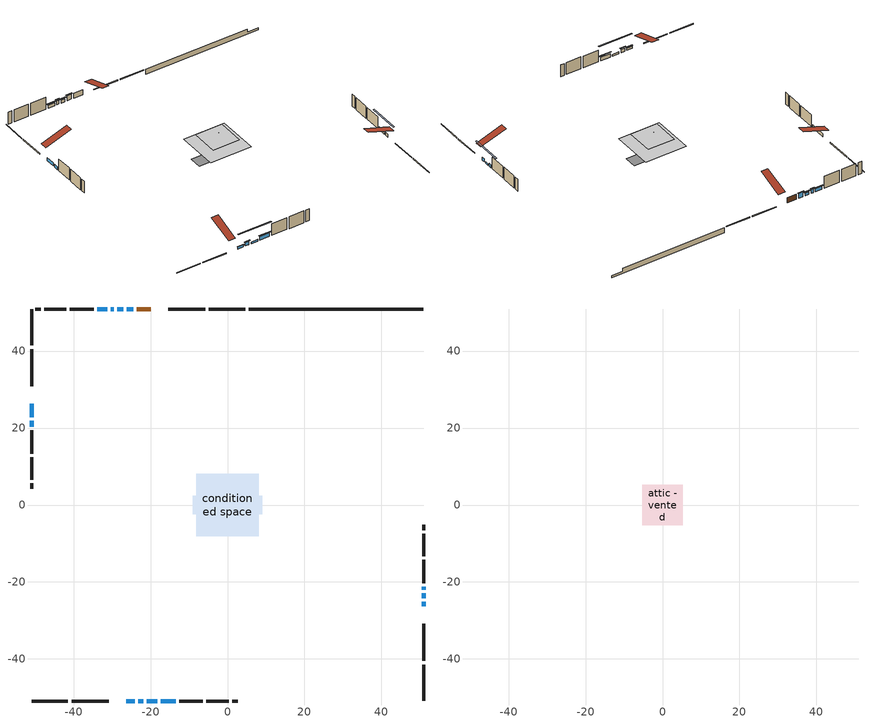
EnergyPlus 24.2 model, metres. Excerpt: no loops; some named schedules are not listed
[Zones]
conditioned space
 floor outside (Floor1 construction): -1.27,-1.27 -1.27,1.27 1.27,1.27 1.27,-1.27 z1.31
 floor adiabatic (AdiabaticFloorConstruction): -8.12,-8.12 -8.12,8.12 8.12,8.12 8.12,-8.12 z3.75
 floor foundation (Slab1 construction): -8.98,-2.37 -8.98,2.37 8.98,2.37 8.98,-2.37 z-0.79
 wall outside (RimJoist1 construction): 4.59,50.91 -4.88,50.91 / -50.91,-50.91 -41.44,-50.91 / -50.91,50.91 -50.91,41.44 / 50.91,-50.91 50.91,-41.44 z1.31:1.61
 wall outside (RimJoist2 construction): -5.81,50.91 -15.41,50.91 / -40.51,-50.91 -30.91,-50.91 / -50.91,40.51 -50.91,30.91 / 50.91,-40.51 50.91,-30.91 z1.31:1.61
 wall outside (AdiabaticWallConstruction 1): -19.98,50.91 -23.57,50.91 z1.31:3.34
 wall outside (AdiabaticWallConstruction): 50.91,-26.34 50.91,-25.12 / -50.91,26.34 -50.91,22.78 / -50.91,21.85 -50.91,20.33 / 50.91,-22.04 50.91,-21.24 z1.31:2.53; -26.34,-50.91 -24.15,-50.91 z1.31:2.19; -23.22,-50.91 -21.85,-50.91 z1.31:2.63; 50.91,-24.19 50.91,-22.97 z1.31:1.92; -24.5,50.91 -26.2,50.91 z1.31:3.27; -20.92,-50.91 -18.27,-50.91 z1.31:1.97; -27.12,50.91 -28.68,50.91 z1.31:2.38; -29.6,50.91 -30.34,50.91 z1.31:2.86; -17.35,-50.91 -13.49,-50.91 z1.31:2.76; -31.27,50.91 -33.86,50.91 z1.31:2.43
 wall outside (Wall1 construction): -34.79,50.91 -40.91,50.91 / -12.56,-50.91 -6.43,-50.91 / -50.91,19.4 -50.91,13.27 / 50.91,-20.31 50.91,-14.18 z1.31:6.19
 wall outside (Wall2 construction): -41.84,50.91 -47.64,50.91 / -5.5,-50.91 0.29,-50.91 / -50.91,12.35 -50.91,6.55 / 50.91,-13.26 50.91,-7.46 z1.31:6.19
 wall outside (Wall3 construction): -48.57,50.91 -49.99,50.91 / 1.22,-50.91 2.64,-50.91 / -50.91,5.62 -50.91,4.2 / 50.91,-6.53 50.91,-5.11 z1.31:6.19
 wall foundation (FoundationWall1 construction): 5.52,50.91,-0.79 5.52,50.91,1.31 46.38,50.91,1.31 46.38,50.91,0.03 50.91,50.91,0.03 50.91,50.91,-0.79
 window (WindowConstruction): 50.91,-26.34 50.91,-25.12 z1.31:2.53
 window (WindowConstruction 7): -26.34,-50.91 -24.15,-50.91 z1.31:2.18
 window (WindowConstruction 8): -23.22,-50.91 -21.85,-50.91 z1.31:2.63
 window (WindowConstruction 9): -50.91,26.34 -50.91,22.78 z1.31:2.53
 window (WindowConstruction 10): 50.91,-24.19 50.91,-22.97 z1.31:1.92
 window (WindowConstruction 11): -24.5,50.91 -26.2,50.91 z1.31:3.27
 window (WindowConstruction 12): -20.92,-50.91 -18.28,-50.91 z1.31:1.97
 window (WindowConstruction 1): -27.13,50.91 -28.67,50.91 z1.31:2.38
 window (WindowConstruction 2): -29.6,50.91 -30.34,50.91 z1.31:2.86
 window (WindowConstruction 3): -17.35,-50.91 -13.49,-50.91 z1.31:2.76
 window (WindowConstruction 4): -50.91,21.85 -50.91,20.33 z1.31:2.53
 window (WindowConstruction 5): 50.91,-22.04 50.91,-21.24 z1.31:2.53
 window (WindowConstruction 6): -31.27,50.91 -33.86,50.91 z1.31:2.43
 door (Door): -19.98,50.91 -23.57,50.91 z1.31:3.34
 ceiling adiabatic (AdiabaticFloorConstruction): 8.12,-8.12 8.12,8.12 -8.12,8.12 -8.12,-8.12 z3.75
 roof outside (Roof1 construction): -1.76,1.76 -1.76,-1.76 1.76,-1.76 1.76,1.76 z6.19
attic - vented
 floor to conditioned space (Floor2 construction Reversed): -5.29,-5.29 -5.29,5.29 5.29,5.29 5.29,-5.29 z6.19
 roof outside (Roof2 construction): -19.05,50.91,6.19 -19.05,40.61,9.62 -16.34,40.61,9.62 -16.34,50.91,6.19; -27.27,-50.91,6.19 -27.27,-40.61,9.62 -29.98,-40.61,9.62 -29.98,-50.91,6.19; -50.91,27.27,6.19 -40.61,27.27,9.62 -40.61,29.98,9.62 -50.91,29.98,6.19; 50.91,-27.27,6.19 40.61,-27.27,9.62 40.61,-29.98,9.62 50.91,-29.98,6.19
shading: -23.95,-50.91 -26.54,-50.91 -26.54,-51.33 -23.95,-51.33 z2.39; -21.37,-50.91 -23.7,-50.91 -23.7,-51.21 -21.37,-51.21 z3.11; 50.91,-17.59 50.91,-29.57 51.33,-29.57 51.33,-17.59 z7.3; -26.5,50.91 -24.2,50.91 -24.2,51.21 -26.5,51.21 z3.57; -12.9,-50.91 -26.3,-50.91 -26.3,-51.33 -12.9,-51.33 z7.35; -29.15,50.91 -26.65,50.91 -26.65,51.21 -29.15,51.21 z2.86; -30.82,50.91 -29.12,50.91 -29.12,51.21 -30.82,51.21 z3.34; -13.01,-50.91 -17.83,-50.91 -17.83,-51.21 -13.01,-51.21 z3.24; -34.34,50.91 -30.79,50.91 -30.79,51.21 -34.34,51.21 z2.91
[Building]
Building 1: Terrain=Suburbs
[Site:Location]
Vancouver Intl AP_BC: Latitude {deg}=49.19; Longitude {deg}=-123.18; Time Zone {hr}=-8; Elevation {m}=4; Keep Site Location Information=Yes
[Site:GroundTemperature:Shallow]
8.06451, 6.96315, 6.87495, 7.3976, 9.49575, 11.5841, 13.3946, 14.5416, 14.639, 13.7062, 11.9418, 9.91751
[Site:WaterMainsTemperature]
Calculation Method=Schedule; Temperature Schedule=mains temperature schedule
[Material] Roughness=Rough; Thermal Absorptance=0.9
Name | Thickness {m} | Conductivity {W/m-K} | Density {kg/m3} | Specific Heat {J/kg-K} | Solar Absorptance | Visible Absorptance
asphalt or fiberglass shingles | 0.00635 | 0.162714 | 1121.4 | 1465.45 | 0.84 | 0.84
ceiling loosefill ins | 0.169333 | 0.0480833 | 16.02 | 1046.75 | 0.7 | 0.7
ceiling stud and cavity | 0.1397 | 0.140668 | 65.682 | 1177.47 | 0.7 | 0.7
concrete 4.0 in. | 0.1016 | 1.803125 | 2242.8 | 837.4 | 0.7 | 0.7
concrete 8.0 in. | 0.2032 | 1.803125 | 2242.8 | 837.4 | 0.7 | 0.7
door material | 0.04445 | 0.188738 | 512.64 | 1214.23 | 0.7 | 0.7
exterior vertical ins | 0.0442575 | 0.029427 | 32.04 | 1214.23 | 0.7 | 0.7
floor covering | 0.0127 | 0.0433444 | 54.468 | 1339.84 | 0.6 | 0.6
floor rigid ins; rim joist rigid ins; roof rigid ins; wall rigid ins | 0.051816 | 0.029427 | 32.04 | 1214.23 | 0.7 | 0.7
floor rigid ins 1; wall rigid ins 1 | 0.512978 | 0.029427 | 32.04 | 1214.23 | 0.7 | 0.7
floor stud and cavity | 0.1397 | 0.089627 | 92.3553 | 1139.71 | 0.7 | 0.7
floor stud and cavity 1 | 0.1397 | 1.75129 | 37.0049 | 1207.88 | 0.7 | 0.7
furniture material conditioned space 1 | 0.1524 | 0.115458 | 640.8 | 1214.23 | 0.6 | 0.6
gypsum board | 0.0127 | 0.160291 | 801 | 837.4 | 0.6 | 0.6
gypsum board 1 | 0.0127 | 0.160291 | 801 | 837.4 | 0.7 | 0.7
osb sheathing 0.5 in. | 0.0127 | 0.115458 | 512.64 | 1214.23 | 0.7 | 0.7
osb sheathing 0.75 in. | 0.01905 | 0.115458 | 512.64 | 1214.23 | 0.7 | 0.7
osb sheathing 2.0 in. | 0.0508 | 0.115458 | 512.64 | 1214.23 | 0.7 | 0.7
rim joist stud and cavity | 0.0508 | 0.0405436 | 125.044 | 1163.47 | 0.6 | 0.6
rim joist stud and cavity 1 | 0.0508 | 0.0407152 | 125.044 | 1163.47 | 0.6 | 0.6
roof stud and cavity | 0.2032 | 0.117165 | 78.34581 | 1123.46 | 0.7 | 0.7
wall stud and cavity | 0.1397 | 0.245635 | 139.0536 | 1170.24 | 0.7 | 0.7
wall stud and cavity 1 | 0.1397 | 0.252675 | 139.0536 | 1170.24 | 0.7 | 0.7
wall stud and cavity 2 | 0.1397 | 0.127231 | 139.0536 | 1170.24 | 0.7 | 0.7
wall stud and cavity 3 | 0.0889 | 0.380278 | 52.3479 | 1209.89 | 0.7 | 0.7
wall stud and cavity 4 | 0.0889 | 0.391764 | 83.0341 | 1211.67 | 0.7 | 0.7
wood siding | 0.0254 | 0.102417 | 544.68 | 1172.36 | 0.4 | 0.4
wood siding 1; wood siding 2; wood siding 3 | 0.0254 | 0.102417 | 544.68 | 1172.36 | 0.7 | 0.7
[WindowMaterial:SimpleGlazingSystem]
Name | U-Factor {W/m2-K} | Solar Heat Gain Coefficient
WindowMaterial | 3.30119 | 0.67
WindowMaterial 1 | 3.30573 | 0.65
WindowMaterial 2 | 3.29835 | 0.69
WindowMaterial 3 | 3.30346 | 0.64
WindowMaterial 4 | 3.304596 | 0.64
WindowMaterial 5 | 3.30573 | 0.62
WindowMaterial 6 | 3.30005 | 0.67
WindowMaterial 7 | 3.296079 | 0.7
WindowMaterial 8 | 3.308 | 0.62
WindowMaterial 9 | 3.30573 | 0.59
[Construction]
AdiabaticFloorConstruction: floor stud and cavity 1, floor rigid ins 1, osb sheathing 0.75 in., floor covering
AdiabaticWallConstruction: wood siding 2, wall rigid ins 1, wall stud and cavity 3, gypsum board
AdiabaticWallConstruction 1: wood siding 3, wall rigid ins 1, wall stud and cavity 3, gypsum board
Door: door material
Floor1 construction: floor stud and cavity, floor rigid ins, osb sheathing 0.75 in., floor covering
Floor2 construction Reversed: gypsum board, ceiling stud and cavity, ceiling loosefill ins
FoundationWall1 construction: concrete 8.0 in., gypsum board 1
furniture construction conditioned space 1: furniture material conditioned space 1
PartitionWallConstruction: gypsum board, wall stud and cavity 4, gypsum board
RimJoist1 construction: wood siding 1, rim joist rigid ins, osb sheathing 2.0 in., rim joist stud and cavity
RimJoist2 construction: wood siding 1, rim joist rigid ins, osb sheathing 2.0 in., rim joist stud and cavity 1
Roof1 construction: asphalt or fiberglass shingles, roof rigid ins, osb sheathing 0.75 in., roof stud and cavity, gypsum board
Roof2 construction: asphalt or fiberglass shingles
Slab1 construction: concrete 4.0 in.
Wall1 construction: wood siding, wall rigid ins, osb sheathing 0.5 in., wall stud and cavity, gypsum board
Wall2 construction: wood siding, wall rigid ins, osb sheathing 0.5 in., wall stud and cavity 1, gypsum board
Wall3 construction: wood siding, osb sheathing 0.5 in., wall stud and cavity 2, gypsum board
WindowConstruction; WindowConstruction 1; WindowConstruction 4: WindowMaterial
WindowConstruction 10: WindowMaterial 8
WindowConstruction 11; WindowConstruction 9: WindowMaterial 7
WindowConstruction 12: WindowMaterial 9
WindowConstruction 2: WindowMaterial 1
WindowConstruction 3: WindowMaterial 2
WindowConstruction 5: WindowMaterial 3
WindowConstruction 6: WindowMaterial 4
WindowConstruction 7: WindowMaterial 5
WindowConstruction 8: WindowMaterial 6
[Zone] Multiplier=1; Part of Total Floor Area=Yes
Name | Volume {m3}
attic - vented | 62.4288
conditioned space | 928.7
[Space]
Name | Zone | Volume {m3}
attic - vented 1 | attic - vented | 62.4288
conditioned space 1 | conditioned space | 928.7
[ZoneInfiltration:EffectiveLeakageArea]
infil attic - vented 1: Zone or Space=attic - vented 1; Schedule=Always On Discrete; Effective Air Leakage Area {cm2}=4632.41; Stack Coefficient=0.000238877; Wind Coefficient=1.04426e-05
[ZoneMixing]
whole house fan mix: Zone or Space=attic - vented; Schedule=Always On Continuous; Design Flow Rate Calculation Method=Flow/Zone; Design Flow Rate {m3/s}=0; Source Zone or Space=conditioned space
[SurfaceProperty:ExposedFoundationPerimeter]
Slab1: Exposed Perimeter Calculation Method=TotalExposedPerimeter; Total Exposed Perimeter {m}=45.391
[InternalMass] Zone or ZoneList=conditioned space; Space or SpaceList=conditioned space 1
Name | Construction | Surface Area {m2}
furniture mass conditioned space 1 | furniture construction conditioned space 1 | 142
partition wall mass | PartitionWallConstruction | 355
[Lights]
interior lighting: Zone or ZoneList or Space or SpaceList=conditioned space 1; Schedule=interior lighting schedule; Design Level Calculation Method=LightingLevel; Lighting Level {W}=343.2; Return Air Fraction=0; Fraction Radiant=0.6; Fraction Visible=0.2; Fraction Replaceable=1
[People]
occupants: Zone or ZoneList or Space or SpaceList=conditioned space 1; Number of People Schedule=occupants schedule; Number of People Calculation Method=People; Number of People=3; Fraction Radiant=0.314171; Sensible Heat Fraction=0.56303; Activity Level Schedule=occupants activity schedule; Carbon Dioxide Generation Rate {m3/s-W}=0; Enable ASHRAE 55 Comfort Warnings=No; Mean Radiant Temperature Calculation Type=EnclosureAveraged
[ElectricEquipment] Zone or ZoneList or Space or SpaceList=conditioned space 1; Design Level Calculation Method=EquipmentLevel
Name | Schedule | Design Level {W} | Fraction Latent | Fraction Radiant | Fraction Lost
clothes dryer | clothes dryer schedule | 140.772 | 0.015 | 0.081 | 0.85
clothes washer | clothes washer schedule | 32.1985 | 0.03 | 0.162 | 0.7
cooking range | cooking range schedule | 215.147 | 0.08 | 0.432 | 0.2
dishwasher | dishwasher schedule | 66.8632 | 0.3 | 0.18 | 0.4
fridge | fridge schedule | 72.9452 | 0 | 0.6 | 0
mech vent bath fan 0 | mech vent bath fan 0 schedule | 50.2 | 0 | 0 | 1
mech vent bath fan 1 | mech vent bath fan 1 schedule | 50.2 | 0 | 0 | 1
mech vent house fan | mech vent house fan schedule | 0 | 0 | 0 | 1
mech vent house fan cfis | mech vent house fan cfis schedule | 0 | 0 | 0 | 0
mech vent range fan 0 | mech vent range fan 0 schedule | 57 | 0 | 0 | 1
misc plug loads | misc plug loads schedule | 494.7 | 0.045 | 0.513 | 0.1
whole house fan | Always On Discrete | 0 | 0 | 0 | 1
[OtherEquipment] Zone or ZoneList or Space or SpaceList=conditioned space 1; Design Level Calculation Method=EquipmentLevel
Name | Fuel Type | Schedule | Design Level {W} | Fraction Latent | Fraction Radiant | Fraction Lost
clothes dryer 1 | Electricity | clothes dryer schedule | 0 | 0.015 | 0.081 | 0.85
cooking range 1 | Electricity | cooking range schedule | 0 | 0.08 | 0.432 | 0.2
general water use latent | None | general water use schedule | 62.594 | 1 | 0 | 0
general water use sensible | None | general water use schedule | -61.6891 | 0 | 0.6 | 0
mech vent house fan latent load | None | Always On Discrete | 0 | 1 | 0 | 0
mech vent house fan sensible load | None | Always On Discrete | 0 | 0 | 0 | 0
water heater energy adjustment1 | NaturalGas | Always On Discrete | 0.01 | 0 | 0 | 1
[ZoneInfiltration:DesignFlowRate] Zone or ZoneList or Space or SpaceList=conditioned space 1; Schedule=Always On Discrete; Design Flow Rate Calculation Method=Flow/Zone; Design Flow Rate {m3/s}=0
infil flow; natural vent flow; whole house fan flow
[Foundation:Kiva]
Foundation Kiva 1: Initial Indoor Air Temperature {C}=21; Wall Height Above Grade {m}=1.31; Wall Depth Below Slab {m}=0.2032; Custom Block Material Name 1=exterior vertical ins; Custom Block Depth 1 {m}=2.10001; Custom Block X Position 1 {m}=0.2159; Custom Block Z Position 1 {m}=0
[Foundation:Kiva:Settings]
Soil Conductivity {W/m-K}=0.849921; Soil Density {kg/m3}=1842.3; Soil Specific Heat {J/kg-K}=418.7; Ground Solar Absorptivity=0.9; Ground Thermal Absorptivity=0.9; Ground Surface Roughness {m}=0.03; Far-Field Width {m}=40; Deep-Ground Boundary Condition=ZeroFlux; Deep-Ground Depth {m}=40; Minimum Cell Dimension {m}=0.2; Maximum Cell Growth Coefficient=3; Simulation Timestep=Timestep
[Exterior:Lights]
exterior lighting: Schedule=exterior lighting schedule; Design Level {W}=75.6
[Schedule:Constant]
Name | Hourly Value
Always On Continuous; mech vent house fan schedule; mech vent house fan cfis schedule; Always On Discrete | 1
occupants activity schedule | 117.228
fridge schedule | 0
[Schedule:Week:Daily]
interior lighting schedule Week Rule - Jan1-Jan27: interior lighting schedule day, interior lighting schedule day, interior lighting schedule day, interior lighting schedule day, interior lighting schedule day, interior lighting schedule day, interior lighting schedule day, interior lighting schedule default day, interior lighting schedule default day, interior lighting schedule default day, interior lighting schedule default day, interior lighting schedule default day
interior lighting schedule Week Rule - Jan28-Feb3: interior lighting schedule day, interior lighting schedule day, interior lighting schedule day, interior lighting schedule day, interior lighting schedule day 1, interior lighting schedule day 1, interior lighting schedule day 1, interior lighting schedule default day, interior lighting schedule default day, interior lighting schedule default day, interior lighting schedule default day, interior lighting schedule default day
interior lighting schedule Week Rule - Feb4-Feb24: interior lighting schedule day 1, interior lighting schedule day 1, interior lighting schedule day 1, interior lighting schedule day 1, interior lighting schedule day 1, interior lighting schedule day 1, interior lighting schedule day 1, interior lighting schedule default day, interior lighting schedule default day, interior lighting schedule default day, interior lighting schedule default day, interior lighting schedule default day
interior lighting schedule Week Rule - Feb25-Mar3: interior lighting schedule day 1, interior lighting schedule day 1, interior lighting schedule day 1, interior lighting schedule day 1, interior lighting schedule day 2, interior lighting schedule day 2, interior lighting schedule day 2, interior lighting schedule default day, interior lighting schedule default day, interior lighting schedule default day, interior lighting schedule default day, interior lighting schedule default day
interior lighting schedule Week Rule - Mar4-Mar31: interior lighting schedule day 2, interior lighting schedule day 2, interior lighting schedule day 2, interior lighting schedule day 2, interior lighting schedule day 2, interior lighting schedule day 2, interior lighting schedule day 2, interior lighting schedule default day, interior lighting schedule default day, interior lighting schedule default day, interior lighting schedule default day, interior lighting schedule default day
interior lighting schedule Week Rule - Apr1-Apr28: interior lighting schedule day 3, interior lighting schedule day 3, interior lighting schedule day 3, interior lighting schedule day 3, interior lighting schedule day 3, interior lighting schedule day 3, interior lighting schedule day 3, interior lighting schedule default day, interior lighting schedule default day, interior lighting schedule default day, interior lighting schedule default day, interior lighting schedule default day
interior lighting schedule Week Rule - Apr29-May5: interior lighting schedule day 3, interior lighting schedule day 3, interior lighting schedule day 4, interior lighting schedule day 4, interior lighting schedule day 4, interior lighting schedule day 4, interior lighting schedule day 4, interior lighting schedule default day, interior lighting schedule default day, interior lighting schedule default day, interior lighting schedule default day, interior lighting schedule default day
interior lighting schedule Week Rule - May6-May26: interior lighting schedule day 4, interior lighting schedule day 4, interior lighting schedule day 4, interior lighting schedule day 4, interior lighting schedule day 4, interior lighting schedule day 4, interior lighting schedule day 4, interior lighting schedule default day, interior lighting schedule default day, interior lighting schedule default day, interior lighting schedule default day, interior lighting schedule default day
interior lighting schedule Week Rule - May27-Jun2: interior lighting schedule day 4, interior lighting schedule day 4, interior lighting schedule day 4, interior lighting schedule day 4, interior lighting schedule day 4, interior lighting schedule day 5, interior lighting schedule day 5, interior lighting schedule default day, interior lighting schedule default day, interior lighting schedule default day, interior lighting schedule default day, interior lighting schedule default day
interior lighting schedule Week Rule - Jun3-Jun30: interior lighting schedule day 5, interior lighting schedule day 5, interior lighting schedule day 5, interior lighting schedule day 5, interior lighting schedule day 5, interior lighting schedule day 5, interior lighting schedule day 5, interior lighting schedule default day, interior lighting schedule default day, interior lighting schedule default day, interior lighting schedule default day, interior lighting schedule default day
interior lighting schedule Week Rule - Jul1-Jul28: interior lighting schedule day 6, interior lighting schedule day 6, interior lighting schedule day 6, interior lighting schedule day 6, interior lighting schedule day 6, interior lighting schedule day 6, interior lighting schedule day 6, interior lighting schedule default day, interior lighting schedule default day, interior lighting schedule default day, interior lighting schedule default day, interior lighting schedule default day
interior lighting schedule Week Rule - Jul29-Aug4: interior lighting schedule day 6, interior lighting schedule day 6, interior lighting schedule day 6, interior lighting schedule day 7, interior lighting schedule day 7, interior lighting schedule day 7, interior lighting schedule day 7, interior lighting schedule default day, interior lighting schedule default day, interior lighting schedule default day, interior lighting schedule default day, interior lighting schedule default day
interior lighting schedule Week Rule - Aug5-Aug25: interior lighting schedule day 7, interior lighting schedule day 7, interior lighting schedule day 7, interior lighting schedule day 7, interior lighting schedule day 7, interior lighting schedule day 7, interior lighting schedule day 7, interior lighting schedule default day, interior lighting schedule default day, interior lighting schedule default day, interior lighting schedule default day, interior lighting schedule default day
interior lighting schedule Week Rule - Aug26-Sep1: interior lighting schedule day 7, interior lighting schedule day 7, interior lighting schedule day 7, interior lighting schedule day 7, interior lighting schedule day 7, interior lighting schedule day 7, interior lighting schedule day 8, interior lighting schedule default day, interior lighting schedule default day, interior lighting schedule default day, interior lighting schedule default day, interior lighting schedule default day
interior lighting schedule Week Rule - Sep2-Sep29: interior lighting schedule day 8, interior lighting schedule day 8, interior lighting schedule day 8, interior lighting schedule day 8, interior lighting schedule day 8, interior lighting schedule day 8, interior lighting schedule day 8, interior lighting schedule default day, interior lighting schedule default day, interior lighting schedule default day, interior lighting schedule default day, interior lighting schedule default day
interior lighting schedule Week Rule - Sep30-Oct6: interior lighting schedule day 8, interior lighting schedule day 9, interior lighting schedule day 9, interior lighting schedule day 9, interior lighting schedule day 9, interior lighting schedule day 9, interior lighting schedule day 9, interior lighting schedule default day, interior lighting schedule default day, interior lighting schedule default day, interior lighting schedule default day, interior lighting schedule default day
interior lighting schedule Week Rule - Oct7-Oct27: interior lighting schedule day 9, interior lighting schedule day 9, interior lighting schedule day 9, interior lighting schedule day 9, interior lighting schedule day 9, interior lighting schedule day 9, interior lighting schedule day 9, interior lighting schedule default day, interior lighting schedule default day, interior lighting schedule default day, interior lighting schedule default day, interior lighting schedule default day
interior lighting schedule Week Rule - Oct28-Nov3: interior lighting schedule day 9, interior lighting schedule day 9, interior lighting schedule day 9, interior lighting schedule day 9, interior lighting schedule day 10, interior lighting schedule day 10, interior lighting schedule day 10, interior lighting schedule default day, interior lighting schedule default day, interior lighting schedule default day, interior lighting schedule default day, interior lighting schedule default day
interior lighting schedule Week Rule - Nov4-Nov24: interior lighting schedule day 10, interior lighting schedule day 10, interior lighting schedule day 10, interior lighting schedule day 10, interior lighting schedule day 10, interior lighting schedule day 10, interior lighting schedule day 10, interior lighting schedule default day, interior lighting schedule default day, interior lighting schedule default day, interior lighting schedule default day, interior lighting schedule default day
interior lighting schedule Week Rule - Nov25-Dec1: interior lighting schedule day 10, interior lighting schedule day 10, interior lighting schedule day 10, interior lighting schedule day 10, interior lighting schedule day 10, interior lighting schedule day 10, interior lighting schedule day 11, interior lighting schedule default day, interior lighting schedule default day, interior lighting schedule default day, interior lighting schedule default day, interior lighting schedule default day
interior lighting schedule Week Rule - Dec2-Dec31: interior lighting schedule day 11, interior lighting schedule day 11, interior lighting schedule day 11, interior lighting schedule day 11, interior lighting schedule day 11, interior lighting schedule day 11, interior lighting schedule day 11, interior lighting schedule default day, interior lighting schedule default day, interior lighting schedule default day, interior lighting schedule default day, interior lighting schedule default day
occupants schedule Week Rule - Jan1-Dec31: occupants schedule day, occupants schedule day, occupants schedule day, occupants schedule day, occupants schedule day, occupants schedule day, occupants schedule day, occupants schedule default day, occupants schedule default day, occupants schedule default day, occupants schedule default day, occupants schedule default day
clothes dryer schedule Week Rule - Jan1-Dec31: clothes dryer schedule day, clothes dryer schedule day, clothes dryer schedule day, clothes dryer schedule day, clothes dryer schedule day, clothes dryer schedule day, clothes dryer schedule day, clothes dryer schedule default day, clothes dryer schedule default day, clothes dryer schedule default day, clothes dryer schedule default day, clothes dryer schedule default day
clothes washer schedule Week Rule - Jan1-Dec31: clothes washer schedule day, clothes washer schedule day, clothes washer schedule day, clothes washer schedule day, clothes washer schedule day, clothes washer schedule day, clothes washer schedule day, clothes washer schedule default day, clothes washer schedule default day, clothes washer schedule default day, clothes washer schedule default day, clothes washer schedule default day
cooking range schedule Week Rule - Jan1-Dec31: cooking range schedule day, cooking range schedule day, cooking range schedule day, cooking range schedule day, cooking range schedule day, cooking range schedule day, cooking range schedule day, cooking range schedule default day, cooking range schedule default day, cooking range schedule default day, cooking range schedule default day, cooking range schedule default day
dishwasher schedule Week Rule - Jan1-Dec31: dishwasher schedule day, dishwasher schedule day, dishwasher schedule day, dishwasher schedule day, dishwasher schedule day, dishwasher schedule day, dishwasher schedule day, dishwasher schedule default day, dishwasher schedule default day, dishwasher schedule default day, dishwasher schedule default day, dishwasher schedule default day
mech vent bath fan 0 schedule Week Rule - Jan1-Dec31: mech vent bath fan 0 schedule day, mech vent bath fan 0 schedule day, mech vent bath fan 0 schedule day, mech vent bath fan 0 schedule day, mech vent bath fan 0 schedule day, mech vent bath fan 0 schedule day, mech vent bath fan 0 schedule day, mech vent bath fan 0 schedule default day, mech vent bath fan 0 schedule default day, mech vent bath fan 0 schedule default day, mech vent bath fan 0 schedule default day, mech vent bath fan 0 schedule default day
mech vent bath fan 1 schedule Week Rule - Jan1-Dec31: mech vent bath fan 1 schedule day, mech vent bath fan 1 schedule day, mech vent bath fan 1 schedule day, mech vent bath fan 1 schedule day, mech vent bath fan 1 schedule day, mech vent bath fan 1 schedule day, mech vent bath fan 1 schedule day, mech vent bath fan 1 schedule default day, mech vent bath fan 1 schedule default day, mech vent bath fan 1 schedule default day, mech vent bath fan 1 schedule default day, mech vent bath fan 1 schedule default day
mech vent range fan 0 schedule Week Rule - Jan1-Dec31: mech vent range fan 0 schedule day, mech vent range fan 0 schedule day, mech vent range fan 0 schedule day, mech vent range fan 0 schedule day, mech vent range fan 0 schedule day, mech vent range fan 0 schedule day, mech vent range fan 0 schedule day, mech vent range fan 0 schedule default day, mech vent range fan 0 schedule default day, mech vent range fan 0 schedule default day, mech vent range fan 0 schedule default day, mech vent range fan 0 schedule default day
misc plug loads schedule Week Rule - Jan1-Dec31: misc plug loads schedule day, misc plug loads schedule day, misc plug loads schedule day, misc plug loads schedule day, misc plug loads schedule day, misc plug loads schedule day, misc plug loads schedule day, misc plug loads schedule default day, misc plug loads schedule default day, misc plug loads schedule default day, misc plug loads schedule default day, misc plug loads schedule default day
general water use schedule Week Rule - Jan1-Dec31: general water use schedule day, general water use schedule day, general water use schedule day, general water use schedule day, general water use schedule day, general water use schedule day, general water use schedule day, general water use schedule default day, general water use schedule default day, general water use schedule default day, general water use schedule default day, general water use schedule default day
exterior lighting schedule Week Rule - Jan1-Jan27: exterior lighting schedule day, exterior lighting schedule day, exterior lighting schedule day, exterior lighting schedule day, exterior lighting schedule day, exterior lighting schedule day, exterior lighting schedule day, exterior lighting schedule default day, exterior lighting schedule default day, exterior lighting schedule default day, exterior lighting schedule default day, exterior lighting schedule default day
exterior lighting schedule Week Rule - Jan28-Feb3: exterior lighting schedule day, exterior lighting schedule day, exterior lighting schedule day, exterior lighting schedule day, exterior lighting schedule day 1, exterior lighting schedule day 1, exterior lighting schedule day 1, exterior lighting schedule default day, exterior lighting schedule default day, exterior lighting schedule default day, exterior lighting schedule default day, exterior lighting schedule default day
exterior lighting schedule Week Rule - Feb4-Feb24: exterior lighting schedule day 1, exterior lighting schedule day 1, exterior lighting schedule day 1, exterior lighting schedule day 1, exterior lighting schedule day 1, exterior lighting schedule day 1, exterior lighting schedule day 1, exterior lighting schedule default day, exterior lighting schedule default day, exterior lighting schedule default day, exterior lighting schedule default day, exterior lighting schedule default day
exterior lighting schedule Week Rule - Feb25-Mar3: exterior lighting schedule day 1, exterior lighting schedule day 1, exterior lighting schedule day 1, exterior lighting schedule day 1, exterior lighting schedule day 2, exterior lighting schedule day 2, exterior lighting schedule day 2, exterior lighting schedule default day, exterior lighting schedule default day, exterior lighting schedule default day, exterior lighting schedule default day, exterior lighting schedule default day
exterior lighting schedule Week Rule - Mar4-Mar31: exterior lighting schedule day 2, exterior lighting schedule day 2, exterior lighting schedule day 2, exterior lighting schedule day 2, exterior lighting schedule day 2, exterior lighting schedule day 2, exterior lighting schedule day 2, exterior lighting schedule default day, exterior lighting schedule default day, exterior lighting schedule default day, exterior lighting schedule default day, exterior lighting schedule default day
exterior lighting schedule Week Rule - Apr1-Apr28: exterior lighting schedule day 3, exterior lighting schedule day 3, exterior lighting schedule day 3, exterior lighting schedule day 3, exterior lighting schedule day 3, exterior lighting schedule day 3, exterior lighting schedule day 3, exterior lighting schedule default day, exterior lighting schedule default day, exterior lighting schedule default day, exterior lighting schedule default day, exterior lighting schedule default day
exterior lighting schedule Week Rule - Apr29-May5: exterior lighting schedule day 3, exterior lighting schedule day 3, exterior lighting schedule day 4, exterior lighting schedule day 4, exterior lighting schedule day 4, exterior lighting schedule day 4, exterior lighting schedule day 4, exterior lighting schedule default day, exterior lighting schedule default day, exterior lighting schedule default day, exterior lighting schedule default day, exterior lighting schedule default day
exterior lighting schedule Week Rule - May6-May26: exterior lighting schedule day 4, exterior lighting schedule day 4, exterior lighting schedule day 4, exterior lighting schedule day 4, exterior lighting schedule day 4, exterior lighting schedule day 4, exterior lighting schedule day 4, exterior lighting schedule default day, exterior lighting schedule default day, exterior lighting schedule default day, exterior lighting schedule default day, exterior lighting schedule default day
exterior lighting schedule Week Rule - May27-Jun2: exterior lighting schedule day 4, exterior lighting schedule day 4, exterior lighting schedule day 4, exterior lighting schedule day 4, exterior lighting schedule day 4, exterior lighting schedule day 5, exterior lighting schedule day 5, exterior lighting schedule default day, exterior lighting schedule default day, exterior lighting schedule default day, exterior lighting schedule default day, exterior lighting schedule default day
exterior lighting schedule Week Rule - Jun3-Jun30: exterior lighting schedule day 5, exterior lighting schedule day 5, exterior lighting schedule day 5, exterior lighting schedule day 5, exterior lighting schedule day 5, exterior lighting schedule day 5, exterior lighting schedule day 5, exterior lighting schedule default day, exterior lighting schedule default day, exterior lighting schedule default day, exterior lighting schedule default day, exterior lighting schedule default day
exterior lighting schedule Week Rule - Jul1-Jul28: exterior lighting schedule day 6, exterior lighting schedule day 6, exterior lighting schedule day 6, exterior lighting schedule day 6, exterior lighting schedule day 6, exterior lighting schedule day 6, exterior lighting schedule day 6, exterior lighting schedule default day, exterior lighting schedule default day, exterior lighting schedule default day, exterior lighting schedule default day, exterior lighting schedule default day
exterior lighting schedule Week Rule - Jul29-Aug4: exterior lighting schedule day 6, exterior lighting schedule day 6, exterior lighting schedule day 6, exterior lighting schedule day 7, exterior lighting schedule day 7, exterior lighting schedule day 7, exterior lighting schedule day 7, exterior lighting schedule default day, exterior lighting schedule default day, exterior lighting schedule default day, exterior lighting schedule default day, exterior lighting schedule default day
[Schedule:Year]
interior lighting schedule: interior lighting schedule Week Rule - Jan1-Jan27, 1, 1, 1, 27, interior lighting schedule Week Rule - Jan28-Feb3, 1, 28, 2, 3, interior lighting schedule Week Rule - Feb4-Feb24, 2, 4, 2, 24, interior lighting schedule Week Rule - Feb25-Mar3, 2, 25, 3, 3, interior lighting schedule Week Rule - Mar4-Mar31, 3, 4, 3, 31, interior lighting schedule Week Rule - Apr1-Apr28, 4, 1, 4, 28, interior lighting schedule Week Rule - Apr29-May5, 4, 29, 5, 5, interior lighting schedule Week Rule - May6-May26, 5, 6, 5, 26, interior lighting schedule Week Rule - May27-Jun2, 5, 27, 6, 2, interior lighting schedule Week Rule - Jun3-Jun30, 6, 3, 6, 30, interior lighting schedule Week Rule - Jul1-Jul28, 7, 1, 7, 28, interior lighting schedule Week Rule - Jul29-Aug4, 7, 29, 8, 4, interior lighting schedule Week Rule - Aug5-Aug25, 8, 5, 8, 25, interior lighting schedule Week Rule - Aug26-Sep1, 8, 26, 9, 1, interior lighting schedule Week Rule - Sep2-Sep29, 9, 2, 9, 29, interior lighting schedule Week Rule - Sep30-Oct6, 9, 30, 10, 6, interior lighting schedule Week Rule - Oct7-Oct27, 10, 7, 10, 27, interior lighting schedule Week Rule - Oct28-Nov3, 10, 28, 11, 3, interior lighting schedule Week Rule - Nov4-Nov24, 11, 4, 11, 24, interior lighting schedule Week Rule - Nov25-Dec1, 11, 25, 12, 1, interior lighting schedule Week Rule - Dec2-Dec31, 12, 2, 12, 31
occupants schedule: occupants schedule Week Rule - Jan1-Dec31, 1, 1, 12, 31
clothes dryer schedule: clothes dryer schedule Week Rule - Jan1-Dec31, 1, 1, 12, 31
clothes washer schedule: clothes washer schedule Week Rule - Jan1-Dec31, 1, 1, 12, 31
cooking range schedule: cooking range schedule Week Rule - Jan1-Dec31, 1, 1, 12, 31
dishwasher schedule: dishwasher schedule Week Rule - Jan1-Dec31, 1, 1, 12, 31
mech vent bath fan 0 schedule: mech vent bath fan 0 schedule Week Rule - Jan1-Dec31, 1, 1, 12, 31
mech vent bath fan 1 schedule: mech vent bath fan 1 schedule Week Rule - Jan1-Dec31, 1, 1, 12, 31
mech vent range fan 0 schedule: mech vent range fan 0 schedule Week Rule - Jan1-Dec31, 1, 1, 12, 31
misc plug loads schedule: misc plug loads schedule Week Rule - Jan1-Dec31, 1, 1, 12, 31
general water use schedule: general water use schedule Week Rule - Jan1-Dec31, 1, 1, 12, 31
exterior lighting schedule: exterior lighting schedule Week Rule - Jan1-Jan27, 1, 1, 1, 27, exterior lighting schedule Week Rule - Jan28-Feb3, 1, 28, 2, 3, exterior lighting schedule Week Rule - Feb4-Feb24, 2, 4, 2, 24, exterior lighting schedule Week Rule - Feb25-Mar3, 2, 25, 3, 3, exterior lighting schedule Week Rule - Mar4-Mar31, 3, 4, 3, 31, exterior lighting schedule Week Rule - Apr1-Apr28, 4, 1, 4, 28, exterior lighting schedule Week Rule - Apr29-May5, 4, 29, 5, 5, exterior lighting schedule Week Rule - May6-May26, 5, 6, 5, 26, exterior lighting schedule Week Rule - May27-Jun2, 5, 27, 6, 2, exterior lighting schedule Week Rule - Jun3-Jun30, 6, 3, 6, 30, exterior lighting schedule Week Rule - Jul1-Jul28, 7, 1, 7, 28, exterior lighting schedule Week Rule - Jul29-Aug4, 7, 29, 8, 4, exterior lighting schedule Week Rule - Aug5-Aug25, 8, 5, 8, 25, exterior lighting schedule Week Rule - Aug26-Sep1, 8, 26, 9, 1, exterior lighting schedule Week Rule - Sep2-Sep29, 9, 2, 9, 29, exterior lighting schedule Week Rule - Sep30-Oct6, 9, 30, 10, 6, exterior lighting schedule Week Rule - Oct7-Oct27, 10, 7, 10, 27, exterior lighting schedule Week Rule - Oct28-Nov3, 10, 28, 11, 3, exterior lighting schedule Week Rule - Nov4-Nov24, 11, 4, 11, 24, exterior lighting schedule Week Rule - Nov25-Dec1, 11, 25, 12, 1, exterior lighting schedule Week Rule - Dec2-Dec31, 12, 2, 12, 31
[Schedule:Compact]
mains temperature schedule: Through: 01/01, For: AllDays, Until: 24:00, 11.375, Through: 01/02, For: AllDays, Until: 24:00, 11.3367, Through: 01/03, For: AllDays, Until: 24:00, 11.2994, Through: 01/04, For: AllDays, Until: 24:00, 11.2628, Through: 01/05, For: AllDays, Until: 24:00, 11.2267, Through: 01/06, For: AllDays, Until: 24:00, 11.1917, Through: 01/07, For: AllDays, Until: 24:00, 11.1578, Through: 01/08, For: AllDays, Until: 24:00, 11.1244, Through: 01/09, For: AllDays, Until: 24:00, 11.0917, Through: 01/10, For: AllDays, Until: 24:00, 11.06, Through: 01/11, For: AllDays, Until: 24:00, 11.0289, Through: 01/12, For: AllDays, Until: 24:00, 10.9989, Through: 01/13, For: AllDays, Until: 24:00, 10.97, Through: 01/14, For: AllDays, Until: 24:00, 10.9417, Through: 01/15, For: AllDays, Until: 24:00, 10.9139, Through: 01/16, For: AllDays, Until: 24:00, 10.8878, Through: 01/17, For: AllDays, Until: 24:00, 10.8622, Through: 01/18, For: AllDays, Until: 24:00, 10.8372, Through: 01/19, For: AllDays, Until: 24:00, 10.8133, Through: 01/20, For: AllDays, Until: 24:00, 10.7906, Through: 01/21, For: AllDays, Until: 24:00, 10.7683, Through: 01/22, For: AllDays, Until: 24:00, 10.7478, Through: 01/23, For: AllDays, Until: 24:00, 10.7272, Through: 01/24, For: AllDays, Until: 24:00, 10.7083, Through: 01/25, For: AllDays, Until: 24:00, 10.69, Through: 01/26, For: AllDays, Until: 24:00, 10.6728, Through: 01/27, For: AllDays, Until: 24:00, 10.6567, Through: 01/28, For: AllDays, Until: 24:00, 10.6411, Through: 01/29, For: AllDays, Until: 24:00, 10.6267, Through: 01/30, For: AllDays, Until: 24:00, 10.6133, Through: 01/31, For: AllDays, Until: 24:00, 10.6011, Through: 02/01, For: AllDays, Until: 24:00, 10.59, Through: 02/02, For: AllDays, Until: 24:00, 10.5794, Through: 02/03, For: AllDays, Until: 24:00, 10.57, Through: 02/04, For: AllDays, Until: 24:00, 10.5617, Through: 02/05, For: AllDays, Until: 24:00, 10.5539, Through: 02/06, For: AllDays, Until: 24:00, 10.5478, Through: 02/07, For: AllDays, Until: 24:00, 10.5422, Through: 02/08, For: AllDays, Until: 24:00, 10.5378, Through: 02/09, For: AllDays, Until: 24:00, 10.5339, Through: 02/10, For: AllDays, Until: 24:00, 10.5317, Through: 02/11, For: AllDays, Until: 24:00, 10.53, Through: 02/12, For: AllDays, Until: 24:00, 10.53, Through: 02/13, For: AllDays, Until: 24:00, 10.5306, Through: 02/14, For: AllDays, Until: 24:00, 10.5317, Through: 02/15, For: AllDays, Until: 24:00, 10.5344, Through: 02/16, For: AllDays, Until: 24:00, 10.5378, Through: 02/17, For: AllDays, Until: 24:00, 10.5428, Through: 02/18, For: AllDays, Until: 24:00, 10.5483, Through: 02/19, For: AllDays, Until: 24:00, 10.5544, Through: 02/20, For: AllDays, Until: 24:00, 10.5622, Through: 02/21, For: AllDays, Until: 24:00, 10.5706, Through: 02/22, For: AllDays, Until: 24:00, 10.5806, Through: 02/23, For: AllDays, Until: 24:00, 10.5911, Through: 02/24, For: AllDays, Until: 24:00, 10.6022, Through: 02/25, For: AllDays, Until: 24:00, 10.615, Through: 02/26, For: AllDays, Until: 24:00, 10.6283, Through: 02/27, For: AllDays, Until: 24:00, 10.6428, Through: 02/28, For: AllDays, Until: 24:00, 10.6583, Through: 03/01, For: AllDays, Until: 24:00, 10.6744, Through: 03/02, For: AllDays, Until: 24:00, 10.6917, Through: 03/03, For: AllDays, Until: 24:00, 10.71, Through: 03/04, For: AllDays, Until: 24:00, 10.7294, Through: 03/05, For: AllDays, Until: 24:00, 10.7494, Through: 03/06, For: AllDays, Until: 24:00, 10.7706, Through: 03/07, For: AllDays, Until: 24:00, 10.7928, Through: 03/08, For: AllDays, Until: 24:00, 10.8161, Through: 03/09, For: AllDays, Until: 24:00, 10.84, Through: 03/10, For: AllDays, Until: 24:00, 10.8644, Through: 03/11, For: AllDays, Until: 24:00, 10.8906, Through: 03/12, For: AllDays, Until: 24:00, 10.9167, Through: 03/13, For: AllDays, Until: 24:00, 10.9444, Through: 03/14, For: AllDays, Until: 24:00, 10.9728, Through: 03/15, For: AllDays, Until: 24:00, 11.0022, Through: 03/16, For: AllDays, Until: 24:00, 11.0322, Through: 03/17, For: AllDays, Until: 24:00, 11.0633, Through: 03/18, For: AllDays, Until: 24:00, 11.095, Through: 03/19, For: AllDays, Until: 24:00, 11.1278, Through: 03/20, For: AllDays, Until: 24:00, 11.1611, Through: 03/21, For: AllDays, Until: 24:00, 11.1956, Through: 03/22, For: AllDays, Until: 24:00, 11.2306, Through: 03/23, For: AllDays, Until: 24:00, 11.2667, Through: 03/24, For: AllDays, Until: 24:00, 11.3033, Through: 03/25, For: AllDays, Until: 24:00, 11.3406, Through: 03/26, For: AllDays, Until: 24:00, 11.3789, Through: 03/27, For: AllDays, Until: 24:00, 11.4178, Through: 03/28, For: AllDays, Until: 24:00, 11.4572, Through: 03/29, For: AllDays, Until: 24:00, 11.4978, Through: 03/30, For: AllDays, Until: 24:00, 11.5389, Through: 03/31, For: AllDays, Until: 24:00, 11.5811, Through: 04/01, For: AllDays, Until: 24:00, 11.6233, Through: 04/02, For: AllDays, Until: 24:00, 11.6667, Through: 04/03, For: AllDays, Until: 24:00, 11.7106, Through: 04/04, For: AllDays, Until: 24:00, 11.755, Through: 04/05, For: AllDays, Until: 24:00, 11.8006, Through: 04/06, For: AllDays, Until: 24:00, 11.8461, Through: 04/07, For: AllDays, Until: 24:00, 11.8928, Through: 04/08, For: AllDays, Until: 24:00, 11.9394, Through: 04/09, For: AllDays, Until: 24:00, 11.9872, Through: 04/10, For: AllDays, Until: 24:00, 12.0356, Through: 04/11, For: AllDays, Until: 24:00, 12.0844, Through: 04/12, For: AllDays, Until: 24:00, 12.1333, Through: 04/13, For: AllDays, Until: 24:00, 12.1833, Through: 04/14, For: AllDays, Until: 24:00, 12.2339, Through: 04/15, For: AllDays, Until: 24:00, 12.2844, Through: 04/16, For: AllDays, Until: 24:00, 12.3361, Through: 04/17, For: AllDays, Until: 24:00, 12.3878, Through: 04/18, For: AllDays, Until: 24:00, 12.44, Through: 04/19, For: AllDays, Until: 24:00, 12.4928, Through: 04/20, For: AllDays, Until: 24:00, 12.5456, Through: 04/21, For: AllDays, Until: 24:00, 12.5994, Through: 04/22, For: AllDays, Until: 24:00, 12.6533, Through: 04/23, For: AllDays, Until: 24:00, 12.7072, Through: 04/24, For: AllDays, Until: 24:00, 12.7622, Through: 04/25, For: AllDays, Until: 24:00, 12.8172, Through: 04/26, For: AllDays, Until: 24:00, 12.8722, Through: 04/27, For: AllDays, Until: 24:00, 12.9278, Through: 04/28, For: AllDays, Until: 24:00, 12.9839, Through: 04/29, For: AllDays, Until: 24:00, 13.04, Through: 04/30, For: AllDays, Until: 24:00, 13.0961, Through: 05/01, For: AllDays, Until: 24:00, 13.1533, Through: 05/02, For: AllDays, Until: 24:00, 13.21, Through: 05/03, For: AllDays, Until: 24:00, 13.2672, Through: 05/04, For: AllDays, Until: 24:00, 13.3244, Through: 05/05, For: AllDays, Until: 24:00, 13.3817, Through: 05/06, For: AllDays, Until: 24:00, 13.4394, Through: 05/07, For: AllDays, Until: 24:00, 13.4972, Through: 05/08, For: AllDays, Until: 24:00, 13.555, Through: 05/09, For: AllDays, Until: 24:00, 13.6133, Through: 05/10, For: AllDays, Until: 24:00, 13.6711, Through: 05/11, For: AllDays, Until: 24:00, 13.7294, Through: 05/12, For: AllDays, Until: 24:00, 13.7878, Through: 05/13, For: AllDays, Until: 24:00, 13.8461, Through: 05/14, For: AllDays, Until: 24:00, 13.9044, Through: 05/15, For: AllDays, Until: 24:00, 13.9628, Through: 05/16, For: AllDays, Until: 24:00, 14.0211, Through: 05/17, For: AllDays, Until: 24:00, 14.0789, Through: 05/18, For: AllDays, Until: 24:00, 14.1372, Through: 05/19, For: AllDays, Until: 24:00, 14.1956, Through: 05/20, For: AllDays, Until: 24:00, 14.2533, Through: 05/21, For: AllDays, Until: 24:00, 14.3117, Through: 05/22, For: AllDays, Until: 24:00, 14.3694, Through: 05/23, For: AllDays, Until: 24:00, 14.4272, Through: 05/24, For: AllDays, Until: 24:00, 14.4844, Through: 05/25, For: AllDays, Until: 24:00, 14.5422, Through: 05/26, For: AllDays, Until: 24:00, 14.5994, Through: 05/27, For: AllDays, Until: 24:00, 14.6561, Through: 05/28, For: AllDays, Until: 24:00, 14.7128, Through: 05/29, For: AllDays, Until: 24:00, 14.7694, Through: 05/30, For: AllDays, Until: 24:00, 14.8261, Through: 05/31, For: AllDays, Until: 24:00, 14.8817, Through: 06/01, For: AllDays, Until: 24:00, 14.9378, Through: 06/02, For: AllDays, Until: 24:00, 14.9933, Through: 06/03, For: AllDays, Until: 24:00, 15.0483, Through: 06/04, For: AllDays, Until: 24:00, 15.1028, Through: 06/05, For: AllDays, Until: 24:00, 15.1572, Through: 06/06, For: AllDays, Until: 24:00, 15.2117, Through: 06/07, For: AllDays, Until: 24:00, 15.265, Through: 06/08, For: AllDays, Until: 24:00, 15.3183, Through: 06/09, For: AllDays, Until: 24:00, 15.3711, Through: 06/10, For: AllDays, Until: 24:00, 15.4239, Through: 06/11, For: AllDays, Until: 24:00, 15.4756, Through: 06/12, For: AllDays, Until: 24:00, 15.5272, Through: 06/13, For: AllDays, Until: 24:00, 15.5783, Through: 06/14, For: AllDays, Until: 24:00, 15.6289, Through: 06/15, For: AllDays, Until: 24:00, 15.6789, Through: 06/16, For: AllDays, Until: 24:00, 15.7283, Through: 06/17, For: AllDays, Until: 24:00, 15.7772, Through: 06/18, For: AllDays, Until: 24:00, 15.8261, Through: 06/19, For: AllDays, Until: 24:00, 15.8739, Through: 06/20, For: AllDays, Until: 24:00, 15.9211, Through: 06/21, For: AllDays, Until: 24:00, 15.9678, Through: 06/22, For: AllDays, Until: 24:00, 16.0139, Through: 06/23, For: AllDays, Until: 24:00, 16.0594, Through: 06/24, For: AllDays, Until: 24:00, 16.1044, Through: 06/25, For: AllDays, Until: 24:00, 16.1483, Through: 06/26, For: AllDays, Until: 24:00, 16.1922, Through: 06/27, For: AllDays, Until: 24:00, 16.235, Through: 06/28, For: AllDays, Until: 24:00, 16.2772, Through: 06/29, For: AllDays, Until: 24:00, 16.3183, Through: 06/30, For: AllDays, Until: 24:00, 16.3594, Through: 07/01, For: AllDays, Until: 24:00, 16.3994, Through: 07/02, For: AllDays, Until: 24:00, 16.4389, Through: 07/03, For: AllDays, Until: 24:00, 16.4772, Through: 07/04, For: AllDays, Until: 24:00, 16.515, Through: 07/05, For: AllDays, Until: 24:00, 16.5522, Through: 07/06, For: AllDays, Until: 24:00, 16.5883, Through: 07/07, For: AllDays, Until: 24:00, 16.6239, Through: 07/08, For: AllDays, Until: 24:00, 16.6583, Through: 07/09, For: AllDays, Until: 24:00, 16.6922, Through: 07/10, For: AllDays, Until: 24:00, 16.7256, Through: 07/11, For: AllDays, Until: 24:00, 16.7578, Through: 07/12, For: AllDays, Until: 24:00, 16.7889, Through: 07/13, For: AllDays, Until: 24:00, 16.8194, Through: 07/14, For: AllDays, Until: 24:00, 16.8489, Through: 07/15, For: AllDays, Until: 24:00, 16.8778, Through: 07/16, For: AllDays, Until: 24:00, 16.9056, Through: 07/17, For: AllDays, Until: 24:00, 16.9328, Through: 07/18, For: AllDays, Until: 24:00, 16.9589, Through: 07/19, For: AllDays, Until: 24:00, 16.9839, Through: 07/20, For: AllDays, Until: 24:00, 17.0083, Through: 07/21, For: AllDays, Until: 24:00, 17.0317, Through: 07/22, For: AllDays, Until: 24:00, 17.0544, Through: 07/23, For: AllDays, Until: 24:00, 17.0761, Through: 07/24, For: AllDays, Until: 24:00, 17.0967, Through: 07/25, For: AllDays, Until: 24:00, 17.1161, Through: 07/26, For: AllDays, Until: 24:00, 17.135, Through: 07/27, For: AllDays, Until: 24:00, 17.1528, Through: 07/28, For: AllDays, Until: 24:00, 17.1694, Through: 07/29, For: AllDays, Until: 24:00, 17.1856, Through: 07/30, For: AllDays, Until: 24:00, 17.2, Through: 07/31, For: AllDays, Until: 24:00, 17.2144, Through: 08/01, For: AllDays, Until: 24:00, 17.2272, Through: 08/02, For: AllDays, Until: 24:00, 17.2389, Through: 08/03, For: AllDays, Until: 24:00, 17.25, Through: 08/04, For: AllDays, Until: 24:00, 17.26, Through: 08/05, For: AllDays, Until: 24:00, 17.2689, Through: 08/06, For: AllDays, Until: 24:00, 17.2772, Through: 08/07, For: AllDays, Until: 24:00, 17.2839, Through: 08/08, For: AllDays, Until: 24:00, 17.29, Through: 08/09, For: AllDays, Until: 24:00, 17.295, Through: 08/10, For: AllDays, Until: 24:00, 17.2989, Through: 08/11, For: AllDays, Until: 24:00, 17.3022, Through: 08/12, For: AllDays, Until: 24:00, 17.3039, Through: 08/13, For: AllDays, Until: 24:00, 17.305, Through: 08/14, For: AllDays, Until: 24:00, 17.305, Through: 08/15, For: AllDays, Until: 24:00, 17.3039, Through: 08/16, For: AllDays, Until: 24:00, 17.3022, Through: 08/17, For: AllDays, Until: 24:00, 17.2989, Through: 08/18, For: AllDays, Until: 24:00, 17.295, Through: 08/19, For: AllDays, Until: 24:00, 17.29, Through: 08/20, For: AllDays, Until: 24:00, 17.2839, Through: 08/21, For: AllDays, Until: 24:00, 17.2772, Through: 08/22, For: AllDays, Until: 24:00, 17.2689, Through: 08/23, For: AllDays, Until: 24:00, 17.26, Through: 08/24, For: AllDays, Until: 24:00, 17.25, Through: 08/25, For: AllDays, Until: 24:00, 17.2394, Through: 08/26, For: AllDays, Until: 24:00, 17.2272, Through: 08/27, For: AllDays, Until: 24:00, 17.2144, Through: 08/28, For: AllDays, Until: 24:00, 17.2006, Through: 08/29, For: AllDays, Until: 24:00, 17.1856, Through: 08/30, For: AllDays, Until: 24:00, 17.1694, Through: 08/31, For: AllDays, Until: 24:00, 17.1528, Through: 09/01, For: AllDays, Until: 24:00, 17.135, Through: 09/02, For: AllDays, Until: 24:00, 17.1161, Through: 09/03, For: AllDays, Until: 24:00, 17.0967, Through: 09/04, For: AllDays, Until: 24:00, 17.0761, Through: 09/05, For: AllDays, Until: 24:00, 17.0544, Through: 09/06, For: AllDays, Until: 24:00, 17.0322, Through: 09/07, For: AllDays, Until: 24:00, 17.0089, Through: 09/08, For: AllDays, Until: 24:00, 16.9844, Through: 09/09, For: AllDays, Until: 24:00, 16.9589, Through: 09/10, For: AllDays, Until: 24:00, 16.9328, Through: 09/11, For: AllDays, Until: 24:00, 16.9061, Through: 09/12, For: AllDays, Until: 24:00, 16.8783, Through: 09/13, For: AllDays, Until: 24:00, 16.8494, Through: 09/14, For: AllDays, Until: 24:00, 16.8194, Through: 09/15, For: AllDays, Until: 24:00, 16.7894, Through: 09/16, For: AllDays, Until: 24:00, 16.7578, Through: 09/17, For: AllDays, Until: 24:00, 16.7256, Through: 09/18, For: AllDays, Until: 24:00, 16.6928, Through: 09/19, For: AllDays, Until: 24:00, 16.6589, Through: 09/20, For: AllDays, Until: 24:00, 16.6239, Through: 09/21, For: AllDays, Until: 24:00, 16.5889, Through: 09/22, For: AllDays, Until: 24:00, 16.5522, Through: 09/23, For: AllDays, Until: 24:00, 16.5156, Through: 09/24, For: AllDays, Until: 24:00, 16.4778, Through: 09/25, For: AllDays, Until: 24:00, 16.4389, Through: 09/26, For: AllDays, Until: 24:00, 16.3994, Through: 09/27, For: AllDays, Until: 24:00, 16.3594, Through: 09/28, For: AllDays, Until: 24:00, 16.3189, Through: 09/29, For: AllDays, Until: 24:00, 16.2772, Through: 09/30, For: AllDays, Until: 24:00, 16.235, Through: 10/01, For: AllDays, Until: 24:00, 16.1922, Through: 10/02, For: AllDays, Until: 24:00, 16.1489, Through: 10/03, For: AllDays, Until: 24:00, 16.1044, Through: 10/04, For: AllDays, Until: 24:00, 16.06, Through: 10/05, For: AllDays, Until: 24:00, 16.0144, Through: 10/06, For: AllDays, Until: 24:00, 15.9683, Through: 10/07, For: AllDays, Until: 24:00, 15.9217, Through: 10/08, For: AllDays, Until: 24:00, 15.8744, Through: 10/09, For: AllDays, Until: 24:00, 15.8261, Through: 10/10, For: AllDays, Until: 24:00, 15.7778, Through: 10/11, For: AllDays, Until: 24:00, 15.7289, Through: 10/12, For: AllDays, Until: 24:00, 15.6794, Through: 10/13, For: AllDays, Until: 24:00, 15.6294, Through: 10/14, For: AllDays, Until: 24:00, 15.5789, Through: 10/15, For: AllDays, Until: 24:00, 15.5278, Through: 10/16, For: AllDays, Until: 24:00, 15.4761, Through: 10/17, For: AllDays, Until: 24:00, 15.4244, Through: 10/18, For: AllDays, Until: 24:00, 15.3717, Through: 10/19, For: AllDays, Until: 24:00, 15.3189, Through: 10/20, For: AllDays, Until: 24:00, 15.2656, Through: 10/21, For: AllDays, Until: 24:00, 15.2117, Through: 10/22, For: AllDays, Until: 24:00, 15.1578, Through: 10/23, For: AllDays, Until: 24:00, 15.1033, Through: 10/24, For: AllDays, Until: 24:00, 15.0489, Through: 10/25, For: AllDays, Until: 24:00, 14.9933, Through: 10/26, For: AllDays, Until: 24:00, 14.9383, Through: 10/27, For: AllDays, Until: 24:00, 14.8822, Through: 10/28, For: AllDays, Until: 24:00, 14.8261, Through: 10/29, For: AllDays, Until: 24:00, 14.77, Through: 10/30, For: AllDays, Until: 24:00, 14.7133, Through: 10/31, For: AllDays, Until: 24:00, 14.6567, Through: 11/01, For: AllDays, Until: 24:00, 14.5994, Through: 11/02, For: AllDays, Until: 24:00, 14.5428, Through: 11/03, For: AllDays, Until: 24:00, 14.485, Through: 11/04, For: AllDays, Until: 24:00, 14.4278, Through: 11/05, For: AllDays, Until: 24:00, 14.37, Through: 11/06, For: AllDays, Until: 24:00, 14.3122, Through: 11/07, For: AllDays, Until: 24:00, 14.2539, Through: 11/08, For: AllDays, Until: 24:00, 14.1961, Through: 11/09, For: AllDays, Until: 24:00, 14.1378, Through: 11/10, For: AllDays, Until: 24:00, 14.0794, Through: 11/11, For: AllDays, Until: 24:00, 14.0217, Through: 11/12, For: AllDays, Until: 24:00, 13.9633, Through: 11/13, For: AllDays, Until: 24:00, 13.905, Through: 11/14, For: AllDays, Until: 24:00, 13.8467, Through: 11/15, For: AllDays, Until: 24:00, 13.7883, Through: 11/16, For: AllDays, Until: 24:00, 13.73, Through: 11/17, For: AllDays, Until: 24:00, 13.6717, Through: 11/18, For: AllDays, Until: 24:00, 13.6139, Through: 11/19, For: AllDays, Until: 24:00, 13.5556, Through: 11/20, For: AllDays, Until: 24:00, 13.4978, Through: 11/21, For: AllDays, Until: 24:00, 13.44, Through: 11/22, For: AllDays, Until: 24:00, 13.3822, Through: 11/23, For: AllDays, Until: 24:00, 13.325, Through: 11/24, For: AllDays, Until: 24:00, 13.2678, Through: 11/25, For: AllDays, Until: 24:00, 13.2106, Through: 11/26, For: AllDays, Until: 24:00, 13.1533, Through: 11/27, For: AllDays, Until: 24:00, 13.0967, Through: 11/28, For: AllDays, Until: 24:00, 13.0406, Through: 11/29, For: AllDays, Until: 24:00, 12.9844, Through: 11/30, For: AllDays, Until: 24:00, 12.9283, Through: 12/01, For: AllDays, Until: 24:00, 12.8728, Through: 12/02, For: AllDays, Until: 24:00, 12.8172, Through: 12/03, For: AllDays, Until: 24:00, 12.7622, Through: 12/04, For: AllDays, Until: 24:00, 12.7078, Through: 12/05, For: AllDays, Until: 24:00, 12.6533, Through: 12/06, For: AllDays, Until: 24:00, 12.5994, Through: 12/07, For: AllDays, Until: 24:00, 12.5461, Through: 12/08, For: AllDays, Until: 24:00, 12.4928, Through: 12/09, For: AllDays, Until: 24:00, 12.4406, Through: 12/10, For: AllDays, Until: 24:00, 12.3883, Through: 12/11, For: AllDays, Until: 24:00, 12.3361, Through: 12/12, For: AllDays, Until: 24:00, 12.285, Through: 12/13, For: AllDays, Until: 24:00, 12.2339, Through: 12/14, For: AllDays, Until: 24:00, 12.1839, Through: 12/15, For: AllDays, Until: 24:00, 12.1339, Through: 12/16, For: AllDays, Until: 24:00, 12.0844, Through: 12/17, For: AllDays, Until: 24:00, 12.0361, Through: 12/18, For: AllDays, Until: 24:00, 11.9878, Through: 12/19, For: AllDays, Until: 24:00, 11.94, Through: 12/20, For: AllDays, Until: 24:00, 11.8933, Through: 12/21, For: AllDays, Until: 24:00, 11.8467, Through: 12/22, For: AllDays, Until: 24:00, 11.8006, Through: 12/23, For: AllDays, Until: 24:00, 11.7556, Through: 12/24, For: AllDays, Until: 24:00, 11.7111, Through: 12/25, For: AllDays, Until: 24:00, 11.6672, Through: 12/26, For: AllDays, Until: 24:00, 11.6239, Through: 12/27, For: AllDays, Until: 24:00, 11.5811, Through: 12/28, For: AllDays, Until: 24:00, 11.5394, Through: 12/29, For: AllDays, Until: 24:00, 11.4983, Through: 12/30, For: AllDays, Until: 24:00, 11.4578, Through: 12/31, For: AllDays, Until: 24:00, 11.4183
